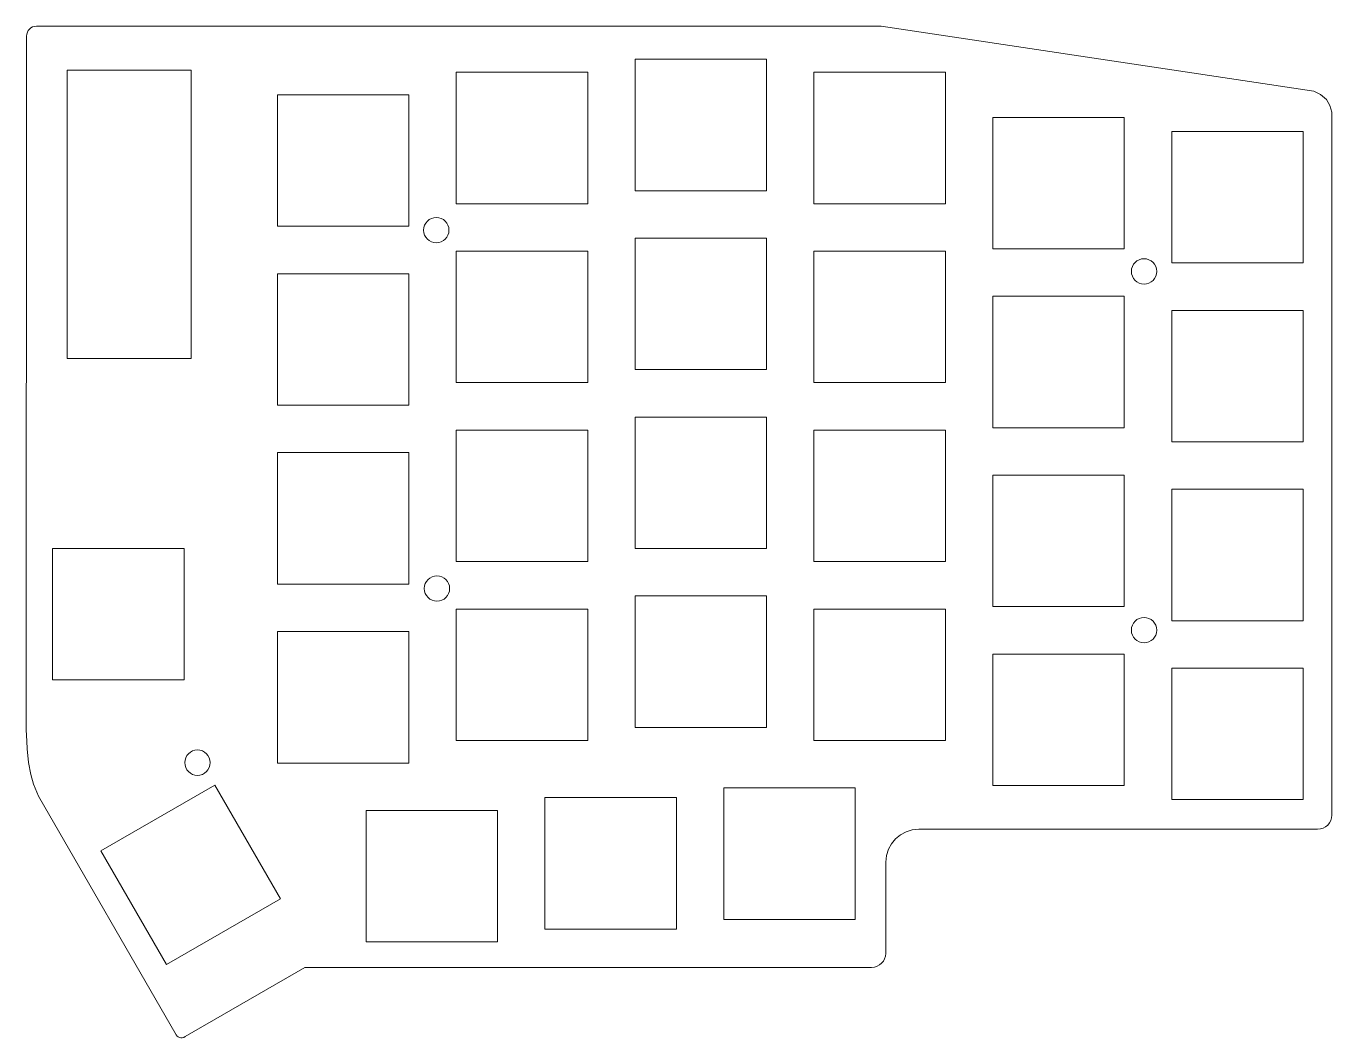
# Model space of a CAD drawing. Extents: x 81 to 220, y -143 to -36.
import ezdxf

# ---------------------------------------------------------------- set-up
doc = ezdxf.new("R2010")
doc.units = 0
doc.layers.get('0').update_dxf_attribs({"linetype": 'CONTINUOUS', "lineweight": 0, "true_color": 0xffffff})

msp = doc.modelspace()

# ---------------------------------------------------------------- linework, layer by layer
at = {"linetype": 'CONTINUOUS'}
for p, q in [((80.78, -36.33), (80.88, -36.15)), ((80.88, -36.15), (81.01, -36)), ((81.01, -36), (81.16, -35.87)), ((81.16, -35.87), (81.34, -35.77)), ((81.34, -35.77), (81.54, -35.71)), ((81.54, -35.71), (81.75, -35.69)), ((171.7, -35.69), (81.75, -35.69)), ((217.8, -42.62), (171.7, -35.69)), ((80.64, -110.62), (80.7, -36.74)), ((80.7, -36.74), (80.72, -36.53)), ((80.72, -36.53), (80.78, -36.33)), ((218.51, -42.97), (217.8, -42.62)), ((219.13, -43.51), (218.51, -42.97)), ((219.13, -43.51), (219.5, -44.15)), ((219.5, -44.15), (219.71, -44.86)), ((219.71, -44.86), (219.71, -119.69)), ((80.64, -110.62), (80.71, -111.82)), ((80.71, -111.82), (80.77, -112.65)), ((80.77, -112.65), (80.9, -114.11)), ((80.9, -114.11), (81.15, -115.38)), ((81.15, -115.38), (81.42, -116.39)), ((81.42, -116.39), (81.98, -117.67)), ((81.98, -117.67), (96.63, -143.09)), ((219.04, -120.94), (218.78, -121.08)), ((219.26, -120.76), (219.04, -120.94)), ((219.44, -120.53), (219.26, -120.76)), ((219.58, -120.28), (219.44, -120.53)), ((219.67, -120), (219.58, -120.28)), ((219.71, -119.69), (219.67, -120)), ((172.82, -122.74), (173.24, -122.22)), ((173.24, -122.22), (173.76, -121.79)), ((173.76, -121.79), (174.36, -121.47)), ((174.36, -121.47), (175.01, -121.27)), ((175.01, -121.27), (175.72, -121.19)), ((175.72, -121.19), (218.18, -121.19)), ((218.5, -121.17), (218.18, -121.19)), ((218.78, -121.08), (218.5, -121.17)), ((172.29, -123.99), (172.49, -123.33)), ((172.49, -123.33), (172.82, -122.74)), ((172.19, -124.7), (172.29, -123.99)), ((172.19, -124.7), (172.19, -134.43)), ((172.16, -134.71), (172.07, -134.99)), ((172.19, -134.43), (172.16, -134.71)), ((97.59, -143.27), (110.32, -135.91)), ((110.32, -135.91), (170.69, -135.91)), ((171, -135.88), (170.69, -135.91)), ((171.28, -135.79), (171, -135.88)), ((171.53, -135.65), (171.28, -135.79)), ((171.75, -135.47), (171.53, -135.65)), ((171.94, -135.24), (171.75, -135.47)), ((172.07, -134.99), (171.94, -135.24)), ((96.63, -143.09), (96.74, -143.22)), ((96.74, -143.22), (96.85, -143.32)), ((96.85, -143.32), (96.98, -143.39)), ((96.98, -143.39), (97.12, -143.41)), ((97.12, -143.41), (97.27, -143.4)), ((97.27, -143.4), (97.43, -143.36)), ((97.43, -143.36), (97.59, -143.27))]:
    msp.add_line(p, q, dxfattribs=at)
for p, q in [((159.5, -39.21), (145.5, -39.21)), ((145.5, -39.21), (145.5, -53.21)), ((159.5, -53.21), (159.5, -39.21)), ((98.23, -40.39), (85.03, -40.39)), ((85.03, -40.39), (85.03, -71.09)), ((98.23, -71.09), (98.23, -40.39)), ((140.45, -40.6), (126.45, -40.6)), ((126.45, -40.6), (126.45, -54.6)), ((140.45, -54.6), (140.45, -40.6)), ((178.55, -40.6), (164.55, -40.6)), ((164.55, -40.6), (164.55, -54.6)), ((178.55, -54.6), (178.55, -40.6)), ((121.4, -43), (107.4, -43)), ((107.4, -43), (107.4, -57)), ((121.4, -57), (121.4, -43)), ((197.6, -45.4), (183.6, -45.4)), ((183.6, -45.4), (183.6, -59.4)), ((197.6, -59.4), (197.6, -45.4)), ((216.65, -46.9), (202.65, -46.9)), ((202.65, -46.9), (202.65, -60.9)), ((216.65, -60.9), (216.65, -46.9)), ((145.5, -53.21), (159.5, -53.21)), ((126.45, -54.6), (140.45, -54.6)), ((164.55, -54.6), (178.55, -54.6)), ((107.4, -57), (121.4, -57)), ((159.5, -58.26), (145.5, -58.26)), ((145.5, -58.26), (145.5, -72.26)), ((159.5, -72.26), (159.5, -58.26)), ((140.45, -59.65), (126.45, -59.65)), ((126.45, -59.65), (126.45, -73.65)), ((140.45, -73.65), (140.45, -59.65)), ((178.55, -59.65), (164.55, -59.65)), ((164.55, -59.65), (164.55, -73.65)), ((178.55, -73.65), (178.55, -59.65)), ((183.6, -59.4), (197.6, -59.4)), ((202.65, -60.9), (216.65, -60.9)), ((121.4, -62.05), (107.4, -62.05)), ((107.4, -62.05), (107.4, -76.05)), ((121.4, -76.05), (121.4, -62.05)), ((197.6, -64.45), (183.6, -64.45)), ((183.6, -64.45), (183.6, -78.45)), ((197.6, -78.45), (197.6, -64.45)), ((216.65, -65.95), (202.65, -65.95)), ((202.65, -65.95), (202.65, -79.95)), ((216.65, -79.95), (216.65, -65.95)), ((85.03, -71.09), (98.23, -71.09)), ((145.5, -72.26), (159.5, -72.26)), ((126.45, -73.65), (140.45, -73.65)), ((164.55, -73.65), (178.55, -73.65)), ((107.4, -76.05), (121.4, -76.05)), ((159.5, -77.31), (145.5, -77.31)), ((145.5, -77.31), (145.5, -91.31)), ((159.5, -91.31), (159.5, -77.31)), ((140.45, -78.7), (126.45, -78.7)), ((126.45, -78.7), (126.45, -92.7)), ((140.45, -92.7), (140.45, -78.7)), ((178.55, -78.7), (164.55, -78.7)), ((164.55, -78.7), (164.55, -92.7)), ((178.55, -92.7), (178.55, -78.7)), ((183.6, -78.45), (197.6, -78.45)), ((202.65, -79.95), (216.65, -79.95)), ((121.4, -81.1), (107.4, -81.1)), ((107.4, -81.1), (107.4, -95.1)), ((121.4, -95.1), (121.4, -81.1)), ((197.6, -83.5), (183.6, -83.5)), ((183.6, -83.5), (183.6, -97.5)), ((197.6, -97.5), (197.6, -83.5)), ((216.65, -85), (202.65, -85)), ((202.65, -85), (202.65, -99)), ((216.65, -99), (216.65, -85)), ((97.47, -91.29), (83.47, -91.29)), ((83.47, -91.29), (83.47, -105.29)), ((97.47, -105.29), (97.47, -91.29)), ((145.5, -91.31), (159.5, -91.31)), ((126.45, -92.7), (140.45, -92.7)), ((164.55, -92.7), (178.55, -92.7)), ((107.4, -95.1), (121.4, -95.1)), ((159.5, -96.36), (145.5, -96.36)), ((145.5, -96.36), (145.5, -110.36)), ((159.5, -110.36), (159.5, -96.36)), ((140.45, -97.75), (126.45, -97.75)), ((126.45, -97.75), (126.45, -111.75)), ((140.45, -111.75), (140.45, -97.75)), ((178.55, -97.75), (164.55, -97.75)), ((164.55, -97.75), (164.55, -111.75)), ((178.55, -111.75), (178.55, -97.75)), ((183.6, -97.5), (197.6, -97.5)), ((202.65, -99), (216.65, -99)), ((121.4, -100.15), (107.4, -100.15)), ((107.4, -100.15), (107.4, -114.15)), ((121.4, -114.15), (121.4, -100.15)), ((197.6, -102.55), (183.6, -102.55)), ((183.6, -102.55), (183.6, -116.55)), ((197.6, -116.55), (197.6, -102.55)), ((216.65, -104.05), (202.65, -104.05)), ((202.65, -104.05), (202.65, -118.05)), ((216.65, -118.05), (216.65, -104.05)), ((83.47, -105.29), (97.47, -105.29)), ((145.5, -110.36), (159.5, -110.36)), ((126.45, -111.75), (140.45, -111.75)), ((164.55, -111.75), (178.55, -111.75)), ((107.4, -114.15), (121.4, -114.15)), ((100.73, -116.49), (88.61, -123.49)), ((107.73, -128.61), (100.73, -116.49)), ((168.95, -116.8), (154.95, -116.8)), ((154.95, -116.8), (154.95, -130.8)), ((168.95, -130.8), (168.95, -116.8)), ((183.6, -116.55), (197.6, -116.55)), ((149.9, -117.83), (135.9, -117.83)), ((135.9, -117.83), (135.9, -131.83)), ((149.9, -131.83), (149.9, -117.83)), ((202.65, -118.05), (216.65, -118.05)), ((130.85, -119.2), (116.85, -119.2)), ((116.85, -119.2), (116.85, -133.2)), ((130.85, -133.2), (130.85, -119.2)), ((88.61, -123.49), (95.61, -135.61)), ((95.61, -135.61), (107.73, -128.61)), ((135.9, -131.83), (149.9, -131.83)), ((154.95, -130.8), (168.95, -130.8)), ((116.85, -133.2), (130.85, -133.2))]:
    msp.add_line(p, q)
for centre in [(124.33, -57.41), (199.7, -61.8), (124.4, -95.57), (199.7, -100), (98.89, -114.11)]:
    msp.add_circle(centre, 1.35)

doc.saveas('drawing.dxf')
